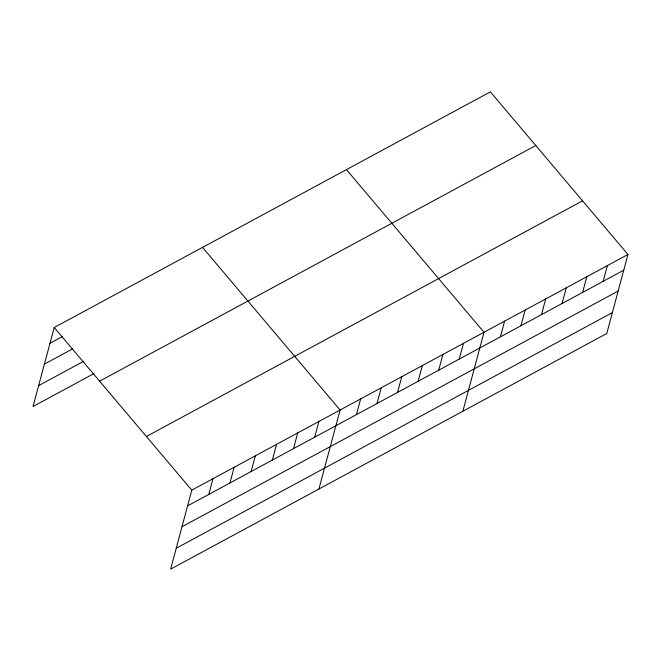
<?xml version="1.0" encoding="UTF-8"?>
<svg xmlns="http://www.w3.org/2000/svg" width="661" height="661" viewBox="0 0 661 661"><rect width="100%" height="100%" fill="white"/><g stroke="black" fill="none" stroke-linecap="round" stroke-linejoin="round"><path stroke-width="0.99" d="M627.95 254.493L191.789 490.156L170.629 569.146L606.781 333.483L627.95 254.493L490.371 91.854L54.219 327.517L33.05 406.507L93.953 373.605M208.769 494.411L212.974 478.704M229.954 482.968L234.159 467.261M251.139 471.524L255.344 455.809M272.324 460.073L276.529 444.366M293.509 448.629L297.714 432.922M314.694 437.185L318.899 421.47M318.916 489.024L340.085 410.027L202.514 247.388M356.436 414.629L360.65 398.914M377.001 403.516L381.207 387.809M397.558 392.403L401.772 376.696M418.124 381.298L422.329 365.591M438.681 370.185L442.895 354.478M459.246 359.08L463.452 343.365M462.849 411.249L484.017 332.26L346.447 169.621M500.369 336.854L504.583 321.147M520.934 325.749L525.14 310.042M541.491 314.636L545.705 298.929M562.057 303.531L566.262 287.816M582.614 292.418L586.828 276.711M603.179 281.305L607.385 265.598M50.005 343.224L62.365 336.548M44.411 364.112L72.66 348.851M38.644 385.627L83.666 361.303M99.613 381.182L535.774 145.519M146.395 436.483L582.548 200.82M187.584 505.863L623.744 270.2M181.99 526.743L618.142 291.08M176.223 548.266L612.383 312.603M54.219 327.517L191.789 490.156"/></g></svg>
